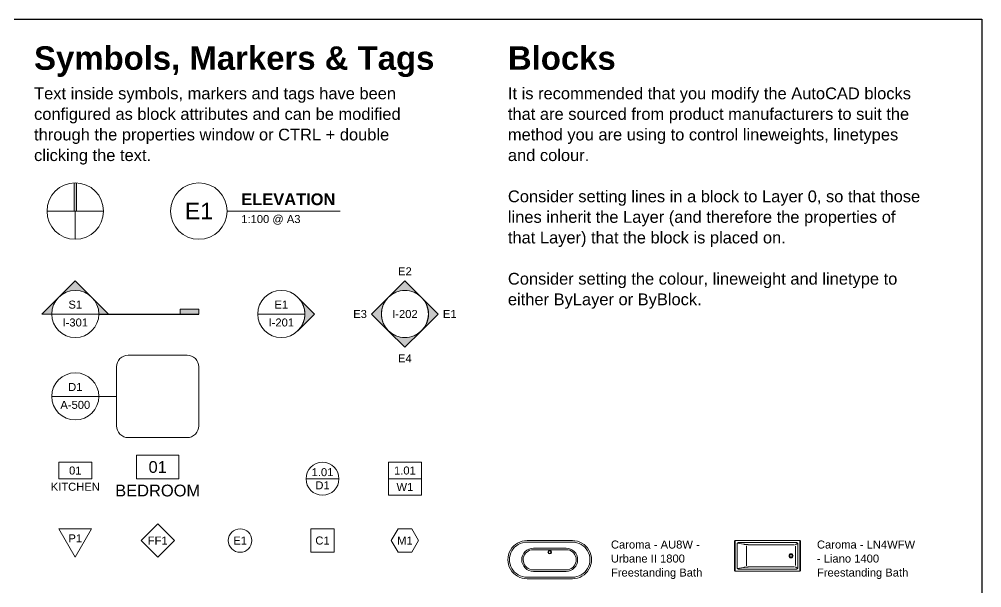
# Model space of a CAD drawing. Header units: millimetres. Extents: x 6670 to 127750, y 41694 to 79093.
# Drawn here: x 65311 to 85751, y 57315 to 69393 of the extents above; entities that cross this region are included whole.
import ezdxf
from ezdxf.enums import TextEntityAlignment as Align

# ---------------------------------------------------------------- set-up
doc = ezdxf.new("R2010")
doc.units = ezdxf.units.MM
doc.header["$LTSCALE"] = 1000
doc.linetypes.add('DASHDOTX2', pattern=[50.8, 25.4, -12.7, 0, -12.7])
for name, color, linetype, lineweight in [('I-E_40_15-FIXTURES', 8, 'Continuous', 13), ('I-Z_10_00-TITLEBLOCK', 7, 'Continuous', 13), ('I-Z_20_10_85-TAGS', 6, 'Continuous', 13), ('I-Z_20_10_90-TEXT', 7, 'Continuous', 13), ('I-Z_20_80_00-SYMBOLS', 7, 'Continuous', 13), ('I-Z_60_50_00-MARKERS', 4, 'Continuous', 13)]:
    doc.layers.add(name, color=color, linetype=linetype, lineweight=lineweight)
doc.styles.add('1.7mm REGULAR', font='HelveticaNowDisplay-Regular.ttf', dxfattribs={"height": 1.7})
doc.styles.add('1.7mm THIN', font='HelveticaNowDisplay-Thin.ttf', dxfattribs={"height": 1.7})
doc.styles.add('2.5mm BOLD', font='HelveticaNowDisplay-Bold.ttf', dxfattribs={"height": 2.5})
doc.styles.add('2.5mm REGULAR', font='HelveticaNowDisplay-Regular.ttf', dxfattribs={"height": 2.5})
doc.styles.add('2.5mm THIN', font='HelveticaNowDisplay-Thin.ttf', dxfattribs={"height": 2.5})
doc.styles.add('3.5mm REGULAR', font='HelveticaNowDisplay-Regular.ttf', dxfattribs={"height": 3.5})
doc.styles.add('5.0mm BOLD', font='HelveticaNowDisplay-Bold.ttf', dxfattribs={"height": 5})

# ---------------------------------------------------------------- blocks, each defined once
blk = doc.blocks.new('Liano 1400 FS Bath Plan')
for p, q in [((19, 0), (10, 0)), ((1380, 0), (19, 0)), ((1380, 0), (1390, 0)), ((0, -640), (0, -10)), ((193, -78), (66, -54)), ((1336, -54), (1298, -92)), ((1400, -10), (1400, -640)), ((193, -572), (66, -596)), ((1336, -596), (1298, -558)), ((19, -650), (10, -650)), ((1380, -650), (19, -650)), ((1380, -650), (1390, -650))]:
    blk.add_line(p, q)
for points in [[(11, -10), (11, -40), (11, -67), (11, -146), (11, -281), (11, -325)], [(1380, -2), (1301, -2), (1220, -2), (1072, -2), (672, -2), (192, -2), (73, -2), (20, -2)], [(54, -74), (54, -74), (54, -73), (54, -72), (54, -72), (54, -71), (54, -70), (54, -69), (55, -69), (55, -68), (55, -67), (55, -67), (55, -66), (55, -65), (56, -65), (56, -64), (56, -63), (56, -63), (57, -62), (57, -62), (57, -61), (58, -61), (58, -60), (58, -59), (58, -59), (59, -58), (59, -58), (60, -57), (60, -57), (61, -56), (61, -55), (61, -55), (62, -54), (62, -54), (63, -53), (63, -53), (64, -52), (65, -52), (65, -51), (66, -51), (66, -50), (67, -50), (68, -50), (68, -49), (69, -49), (69, -48), (70, -48), (71, -48), (71, -47), (72, -47), (73, -47), (73, -47), (74, -46), (74, -46), (75, -46), (75, -46), (76, -45), (77, -45), (78, -45), (78, -45), (79, -45), (80, -44), (81, -44), (82, -44), (82, -44), (83, -44), (84, -44), (85, -44), (86, -44), (86, -44), (87, -44), (88, -44), (88, -44), (89, -44)], [(54, -325), (54, -120), (54, -74)], [(89, -44), (185, -44), (663, -44), (1181, -44), (1314, -44)], [(357, -89), (349, -89), (342, -89), (337, -89), (332, -89), (326, -89), (320, -89), (314, -89), (306, -88), (298, -88), (290, -88), (282, -87), (274, -87), (267, -86), (259, -85), (252, -85), (245, -84), (240, -84), (236, -83), (231, -83), (227, -82), (219, -81), (213, -81), (206, -80), (203, -79), (200, -79), (197, -78), (193, -78)], [(1270, -92), (1109, -92), (994, -92), (798, -91), (562, -90), (370, -90), (357, -89)], [(1298, -120), (1298, -160), (1297, -203), (1297, -235), (1297, -249), (1297, -271), (1297, -296), (1298, -325)], [(1314, -44), (1315, -44), (1316, -44), (1317, -44), (1317, -44), (1318, -44), (1319, -44), (1320, -44), (1320, -44), (1321, -44), (1322, -44), (1323, -45), (1323, -45), (1324, -45), (1324, -45), (1325, -45), (1325, -45), (1326, -46), (1326, -46), (1327, -46), (1327, -46), (1328, -46), (1328, -47), (1329, -47), (1329, -47), (1330, -48), (1331, -48), (1331, -48), (1332, -49), (1332, -49), (1333, -49), (1334, -50), (1334, -50), (1335, -51), (1335, -51), (1336, -52), (1336, -52), (1337, -53), (1337, -53), (1338, -54), (1338, -54), (1339, -55), (1339, -55), (1340, -56), (1340, -57), (1341, -57), (1341, -58), (1342, -58), (1342, -59), (1342, -60), (1343, -60), (1343, -61), (1343, -62), (1344, -62), (1344, -63), (1344, -64), (1344, -64), (1345, -65), (1345, -66), (1345, -66), (1345, -67), (1346, -68), (1346, -68), (1346, -69), (1346, -70), (1346, -71), (1346, -71), (1346, -72), (1346, -73), (1346, -74), (1346, -74), (1346, -75), (1346, -76)], [(1346, -76), (1346, -146), (1346, -325)], [(1388, -325), (1388, -167), (1388, -81), (1388, -47), (1388, -12), (1388, -10)], [(11, -640), (11, -610), (11, -583), (11, -504), (11, -369), (11, -325)], [(54, -325), (54, -530), (54, -576)], [(1298, -530), (1298, -490), (1297, -447), (1297, -415), (1297, -401), (1297, -379), (1297, -354), (1298, -325)], [(1346, -574), (1346, -504), (1346, -325)], [(1388, -325), (1388, -483), (1388, -569), (1388, -603), (1388, -638), (1388, -640)], [(54, -576), (54, -576), (54, -577), (54, -578), (54, -578), (54, -579), (54, -580), (54, -581), (55, -581), (55, -582), (55, -583), (55, -583), (55, -584), (55, -585), (56, -585), (56, -586), (56, -587), (56, -587), (57, -588), (57, -588), (57, -589), (58, -589), (58, -590), (58, -591), (58, -591), (59, -592), (59, -592), (60, -593), (60, -593), (61, -594), (61, -595), (61, -595), (62, -596), (62, -596), (63, -597), (63, -597), (64, -598), (65, -598), (65, -599), (66, -599), (66, -600), (67, -600), (68, -600), (68, -601), (69, -601), (69, -602), (70, -602), (71, -602), (71, -603), (72, -603), (73, -603), (73, -603), (74, -604), (74, -604), (75, -604), (75, -604), (76, -605), (77, -605), (78, -605), (78, -605), (79, -605), (80, -606), (81, -606), (82, -606), (82, -606), (83, -606), (84, -606), (85, -606), (86, -606), (86, -606), (87, -606), (88, -606), (88, -606), (89, -606)], [(89, -606), (185, -606), (663, -606), (1181, -606), (1314, -606)], [(357, -561), (349, -561), (342, -561), (337, -561), (332, -561), (326, -561), (320, -561), (314, -561), (306, -562), (298, -562), (290, -562), (282, -563), (274, -563), (267, -564), (259, -565), (252, -565), (245, -566), (240, -566), (236, -567), (231, -567), (227, -568), (219, -569), (213, -569), (206, -570), (203, -571), (200, -571), (197, -572), (193, -572)], [(1270, -558), (1109, -558), (994, -558), (798, -559), (562, -560), (370, -560), (357, -561)], [(1314, -606), (1315, -606), (1316, -606), (1317, -606), (1317, -606), (1318, -606), (1319, -606), (1320, -606), (1320, -606), (1321, -606), (1322, -606), (1323, -605), (1323, -605), (1324, -605), (1324, -605), (1325, -605), (1325, -605), (1326, -604), (1326, -604), (1327, -604), (1327, -604), (1328, -604), (1328, -603), (1329, -603), (1329, -603), (1330, -602), (1331, -602), (1331, -602), (1332, -601), (1332, -601), (1333, -601), (1334, -600), (1334, -600), (1335, -599), (1335, -599), (1336, -598), (1336, -598), (1337, -597), (1337, -597), (1338, -596), (1338, -596), (1339, -595), (1339, -595), (1340, -594), (1340, -593), (1341, -593), (1341, -592), (1342, -592), (1342, -591), (1342, -590), (1343, -590), (1343, -589), (1343, -588), (1344, -588), (1344, -587), (1344, -586), (1344, -586), (1345, -585), (1345, -584), (1345, -584), (1345, -583), (1346, -582), (1346, -582), (1346, -581), (1346, -580), (1346, -579), (1346, -579), (1346, -578), (1346, -577), (1346, -576), (1346, -576), (1346, -575), (1346, -574)], [(1380, -648), (1301, -648), (1220, -648), (1072, -648), (672, -648), (192, -648), (73, -648), (20, -648)]]:
    blk.add_lwpolyline(points)
blk.add_circle((1200, -325), 26)
for centre, radius, start, end in [((10, -10), 10, 90, 180), ((20, -10), 8.19, 89.7872, 180.4513), ((-42861, -326), 43116, 0.0011, 0.287), ((1380, -10), 8.19, 359.5493, 90.2088), ((1390, -10), 10, 360, 90), ((-42861, -324), 43116, 359.713, 359.9989), ((1200, -325), 42.9, 360, 180), ((1200, -325), 42.9, 180, 0), ((1200, -325), 39.9, 360, 180), ((1200, -325), 39.9, 180, 0), ((10, -640), 10, 180, 270), ((20, -640), 8.19, 179.5487, 270.2128), ((1380, -640), 8.19, 269.7912, 0.4507), ((1390, -640), 10, 270, 0)]:
    blk.add_arc(centre, radius, start, end)
blk = doc.blocks.new('Aura Freestanding Bath Plan')
at = {"color": 0, "linetype": 'ByBlock', "lineweight": -2, "ltscale": 0.01, "transparency": 16777216}
for p, q in [((1277, -195), (498, -195)), ((541, -161), (1234, -161)), ((1276, -621), (499, -621)), ((1234, -655), (541, -655))]:
    blk.add_line(p, q, dxfattribs=at)
for points in [[(1369, -813, 1.000165), (1369, 0), (406, 0, 1.000171), (406, -813)], [(1369, -780, 1.000167), (1369, -33), (406, -33, 1.000171), (406, -780)]]:
    blk.add_lwpolyline(points, format="xyb", close=True, dxfattribs=at)
for radius in [38.2, 26]:
    blk.add_circle((888, -247), radius, dxfattribs=at)
for centre, radius, start, end in [((541, -408), 247, 90, 270), ((541, -408), 217, 101.4738, 258.8388), ((1234, -408), 247, 270, 90), ((1234, -408), 217, 281.1612, 78.5262)]:
    blk.add_arc(centre, radius, start, end, dxfattribs=at)
blk = doc.blocks.new('ANNO_NORTH_POINT')
at = {"lineweight": -3, "transparency": 33554687}
h = blk.add_hatch(color=256, dxfattribs=at)
h.dxf.hatch_style = 1
h.paths.add_polyline_path([(0.25, 5.99, 0.020842), (-0.25, 5.99), (-0.25, 0), (0.25, 0)])
at = {"lineweight": 13}
for p, q in [((-0.25, 5.99), (-0.25, 0)), ((0.25, 5.99), (0.25, 0)), ((6, 0), (-6, 0)), ((0, 0), (0, -6)), ((-0.25, -5.99), (-0.25, -6)), ((0.25, -5.99), (0.25, -6))]:
    blk.add_line(p, q, dxfattribs=at)
at = {"lineweight": 18}
blk.add_circle((0, 0), 6, dxfattribs=at)
blk = doc.blocks.new('ANNO_TAG_DOOR')
at = {"lineweight": 13}
blk.add_line((-3.5, 0), (3.5, 0), dxfattribs=at)
at = {"lineweight": 18}
blk.add_circle((0, 0), 3.5, dxfattribs=at)
at = {"lineweight": -3}
for tag, style, p in [('DOORNUMBER', '1.7mm THIN', (0, 1.4)), ('DOORTYPE', '1.7mm REGULAR', (0, -1.4))]:
    blk.add_attdef(tag, text='', height=1.7, dxfattribs=dict(at, style=style)).set_placement(p, align=Align.MIDDLE_CENTER)
blk = doc.blocks.new('ANNO_TAG_WINDOW')
at = {"lineweight": 13}
blk.add_line((-3.5, 0), (3.5, 0), dxfattribs=at)
at = {"lineweight": 18}
blk.add_lwpolyline([(-3.5, 3.5), (3.5, 3.5), (3.5, -3.5), (-3.5, -3.5)], close=True, dxfattribs=at)
at = {"lineweight": -3}
for tag, style, p in [('WINDOWNUMBER', '1.7mm THIN', (0, 1.75)), ('WINDOWTYPE', '1.7mm REGULAR', (0, -1.75))]:
    blk.add_attdef(tag, text='', height=1.7, dxfattribs=dict(at, style=style)).set_placement(p, align=Align.MIDDLE_CENTER)
blk = doc.blocks.new('*U46')
at = {"lineweight": -3, "transparency": 33554687}
h = blk.add_hatch(color=256, dxfattribs=at)
h.dxf.hatch_style = 1
h.paths.add_polyline_path([(3.54, -3.54), (7.07, 0), (3.54, 3.54, -0.414214)])
at = {"lineweight": 13}
blk.add_line((-5, 0), (5, 0), dxfattribs=at)
at = {"lineweight": 18}
blk.add_lwpolyline([(7.07, 0), (3.54, -3.54, 0.414214), (3.54, 3.54)], format="xyb", close=True, dxfattribs=at)
blk.add_circle((0, 0), 5, dxfattribs=at)
at = {"lineweight": -3}
for tag, style, p in [('DRAWINGNUMBER', '1.7mm THIN', (0, 2)), ('SHEETNUMBER', '1.7mm REGULAR', (0, -1.8))]:
    blk.add_attdef(tag, text='', height=1.7, dxfattribs=dict(at, style=style)).set_placement(p, align=Align.MIDDLE_CENTER)
blk = doc.blocks.new('*U82')
at = {"lineweight": -3, "transparency": 33554687}
h = blk.add_hatch(color=256, dxfattribs=at)
h.dxf.hatch_style = 1
h.paths.add_polyline_path([(-7.07, 0), (-5, 0, -0.198912), (-3.54, 3.54)])
h.paths.add_polyline_path([(3.54, 3.54), (0, 7.07), (-3.54, 3.54, -0.414214)])
h.paths.add_polyline_path([(3.54, 3.54, -0.198912), (5, 0), (7.07, 0)])
h = blk.add_hatch(color=256, dxfattribs=at)
h.dxf.hatch_style = 1
h.paths.add_polyline_path([(22.25, 1), (22.25, 0), (26.25, 0), (26.25, 1)])
at = {"lineweight": 13}
blk.add_line((-5, 0), (5, 0), dxfattribs=at)
at = {"lineweight": 25}
for p, q in [((5, 0), (8, 0)), ((21.25, 0), (26.25, 0))]:
    blk.add_line(p, q, dxfattribs=at)
at = {"linetype": 'DASHDOTX2', "lineweight": 25, "ltscale": 0.01}
blk.add_line((8, 0), (21.25, 0), dxfattribs=at)
at = {"lineweight": 18}
blk.add_lwpolyline([(0, 7.07), (7.07, 0), (5, 0, 1), (-5, 0), (-7.07, 0)], format="xyb", close=True, dxfattribs=at)
blk.add_lwpolyline([(26.25, 0), (22.25, 0), (22.25, 1), (26.25, 1)], close=True, dxfattribs=at)
blk.add_circle((0, 0), 5, dxfattribs=at)
at = {"lineweight": -3}
for tag, style, p in [('DRAWINGNUMBER', '1.7mm THIN', (0, 2)), ('SHEETNUMBER', '1.7mm REGULAR', (0, -1.8))]:
    blk.add_attdef(tag, text='', height=1.7, dxfattribs=dict(at, style=style)).set_placement(p, align=Align.MIDDLE_CENTER)
blk = doc.blocks.new('*U84')
at = {"lineweight": 18}
blk.add_line((6, 0), (30, 0), dxfattribs=at)
blk.add_circle((0, 0), 6, dxfattribs=at)
at = {"lineweight": -3, "style": '2.5mm BOLD', "flags": 8}
blk.add_attdef('DRAWINGLABEL', text='', height=2.5, dxfattribs=at).set_placement((9, 2.5), align=Align.MIDDLE_LEFT)
at = {"lineweight": -3, "style": '3.5mm REGULAR'}
blk.add_attdef('DRAWINGNUMBER', text='', height=3.5, dxfattribs=at).set_placement((0, 0), align=Align.MIDDLE_CENTER)
at = {"lineweight": -3, "style": '1.7mm THIN'}
blk.add_attdef('DRAWINGSCALE', text='', height=1.7, dxfattribs=at).set_placement((9, -1.7), align=Align.MIDDLE_LEFT)
blk = doc.blocks.new('*U74')
at = {"color": 0, "linetype": 'ByBlock', "lineweight": -2, "ltscale": 0.01, "transparency": 16777216}
blk.add_lwpolyline([(-625, 875), (625, 875, -0.414214), (875, 625), (875, -625, -0.414214), (625, -875), (-625, -875, -0.414214), (-875, -625), (-875, 625, -0.414214)], format="xyb", close=True, dxfattribs=at)
blk = doc.blocks.new('ANNO_ELEVATION_MARKER_MULTI')
at = {"transparency": 33554687}
h = blk.add_hatch(color=256, dxfattribs=at)
h.dxf.hatch_style = 1
h.paths.add_polyline_path([(3.54, 3.54), (0, 7.07), (-3.54, 3.54, -0.414214)])
h = blk.add_hatch(color=256, dxfattribs=at)
h.dxf.hatch_style = 1
h.paths.add_polyline_path([(-3.54, 3.54), (-7.07, 0), (-3.54, -3.54, -0.414214)])
h = blk.add_hatch(color=256, dxfattribs=at)
h.dxf.hatch_style = 1
h.paths.add_polyline_path([(3.54, -3.54), (7.07, 0), (3.54, 3.54, -0.414214)])
h = blk.add_hatch(color=256, dxfattribs=at)
h.dxf.hatch_style = 1
h.paths.add_polyline_path([(-3.54, -3.54), (0, -7.07), (3.54, -3.54, -0.414214)])
at = {"lineweight": 18}
for points in [[(0, 7.07), (3.54, 3.54, 0.414214), (-3.54, 3.54)], [(-7.07, 0), (-3.54, 3.54, 0.414214), (-3.54, -3.54)], [(7.07, 0), (3.54, -3.54, 0.414214), (3.54, 3.54)], [(0, -7.07), (-3.54, -3.54, 0.414214), (3.54, -3.54)]]:
    blk.add_lwpolyline(points, format="xyb", close=True, dxfattribs=at)
blk.add_circle((0, 0), 5, dxfattribs=at)
at = {"style": '1.7mm REGULAR'}
blk.add_attdef('ELEVATION2', text='', height=1.7, dxfattribs=at).set_placement((0, 7.71), align=Align.BOTTOM_CENTER)
blk.add_attdef('ELEVATION3', text='', height=1.7, dxfattribs=at).set_placement((-8.07, 0), align=Align.MIDDLE_RIGHT)
blk.add_attdef('SHEETNUMBER', text='', height=1.7, dxfattribs=at).set_placement((0, 0), align=Align.MIDDLE_CENTER)
blk.add_attdef('ELEVATION1', text='', height=1.7, dxfattribs=at).set_placement((8.07, 0), align=Align.MIDDLE_LEFT)
blk.add_attdef('ELEVATION4', text='', height=1.7, dxfattribs=at).set_placement((0, -8.57), align=Align.TOP_CENTER)
blk = doc.blocks.new('ANNO_TAG_ROOM')
at = {"lineweight": 18}
blk.add_lwpolyline([(-4.5, 5), (4.5, 5), (4.5, 0), (-4.5, 0)], close=True, dxfattribs=at)
for tag, style, p in [('ROOMNUMBER', '2.5mm THIN', (0, 2.5)), ('ROOMNAME', '2.5mm REGULAR', (0, -2.5))]:
    blk.add_attdef(tag, text='', height=2.5, dxfattribs=dict(style=style)).set_placement(p, align=Align.MIDDLE_CENTER)
blk = doc.blocks.new('ANNO_TAG_ROOM_SMALL')
at = {"lineweight": 18}
blk.add_lwpolyline([(-3.5, 3.5), (3.5, 3.5), (3.5, 0), (-3.5, 0)], close=True, dxfattribs=at)
for tag, style, p in [('ROOMNUMBER', '1.7mm THIN', (0, 1.75)), ('ROOMNAME', '1.7mm REGULAR', (0, -1.7))]:
    blk.add_attdef(tag, text='', height=1.7, dxfattribs=dict(style=style)).set_placement(p, align=Align.MIDDLE_CENTER)
blk = doc.blocks.new('ANNO_TAG_HEXAGON')
at = {"layer": 'I-Z_20_10_85-TAGS', "color": 0, "linetype": 'ByBlock', "lineweight": -2, "transparency": 16777216}
blk.add_lwpolyline([(-1.44, 5), (-2.89, 2.5), (-1.44, 0), (1.44, 0), (2.89, 2.5), (1.44, 5)], close=True, dxfattribs=at)
at = {"style": '1.7mm REGULAR'}
blk.add_attdef('TAG', text='', height=1.7, dxfattribs=at).set_placement((0, 2.5), align=Align.MIDDLE_CENTER)
blk = doc.blocks.new('ANNO_TAG_SQUARE')
at = {"layer": 'I-Z_20_10_85-TAGS', "color": 0, "linetype": 'ByBlock', "lineweight": -2, "transparency": 16777216}
blk.add_lwpolyline([(-2.5, 5), (2.5, 5), (2.5, 0), (-2.5, 0)], close=True, dxfattribs=at)
at = {"style": '1.7mm REGULAR'}
blk.add_attdef('TAG', text='', height=1.7, dxfattribs=at).set_placement((0, 2.5), align=Align.MIDDLE_CENTER)
blk = doc.blocks.new('ANNO_TAG_CIRCLE')
at = {"layer": 'I-Z_20_10_85-TAGS', "color": 0, "linetype": 'ByBlock', "lineweight": -2, "transparency": 16777216}
blk.add_circle((0, 2.5), 2.5, dxfattribs=at)
at = {"style": '1.7mm REGULAR'}
blk.add_attdef('TAG', text='', height=1.7, dxfattribs=at).set_placement((0, 2.5), align=Align.MIDDLE_CENTER)
blk = doc.blocks.new('ANNO_TAG_DIAMOND')
at = {"layer": 'I-Z_20_10_85-TAGS', "color": 0, "linetype": 'ByBlock', "lineweight": -2, "transparency": 16777216}
blk.add_lwpolyline([(0, 7.07), (-3.54, 3.54), (0, 0), (3.54, 3.54)], close=True, dxfattribs=at)
at = {"style": '1.7mm REGULAR'}
blk.add_attdef('TAG', text='', height=1.7, dxfattribs=at).set_placement((0, 3.54), align=Align.MIDDLE_CENTER)
blk = doc.blocks.new('ANNO_TAG_TRIANGLE')
at = {"layer": 'I-Z_20_10_85-TAGS', "color": 0, "linetype": 'ByBlock', "lineweight": -2, "transparency": 16777216}
blk.add_lwpolyline([(0, 0), (-3.46, 6), (3.46, 6)], close=True, dxfattribs=at)
at = {"style": '1.7mm REGULAR'}
blk.add_attdef('TAG', text='', height=1.7, dxfattribs=at).set_placement((0, 4), align=Align.MIDDLE_CENTER)
blk = doc.blocks.new('ANNO_REF_DRAWING')
at = {"lineweight": 13}
blk.add_line((-10, 0), (0, 0), dxfattribs=at)
at = {"lineweight": 18}
blk.add_circle((-5, 0), 5, dxfattribs=at)
at = {"lineweight": -3}
for tag, style, p in [('DRAWINGNUMBER', '1.7mm THIN', (-5, 2)), ('SHEETNUMBER', '1.7mm REGULAR', (-5, -1.8))]:
    blk.add_attdef(tag, text='', height=1.7, dxfattribs=dict(at, style=style)).set_placement(p, align=Align.MIDDLE_CENTER)

msp = doc.modelspace()

# ---------------------------------------------------------------- linework, layer by layer
msp.add_lwpolyline([(54251.2, 69393.4), (85750.8, 69393.4), (85750.8, 41693.7), (54251.2, 41693.7)], close=True)
at = {"layer": 'I-Z_60_50_00-MARKERS', "lineweight": 18}
msp.add_line((67375.8, 61381.2), (67000.8, 61381.2), dxfattribs=at)

# ---------------------------------------------------------------- block references
at = {"layer": 'I-E_40_15-FIXTURES'}
for name, p in [('Aura Freestanding Bath Plan', (75688.3, 58318.7)), ('Liano 1400 FS Bath Plan', (80500.8, 58318.7))]:
    msp.add_blockref(name, p, dxfattribs=at)
at = {"layer": 'I-Z_10_00-TITLEBLOCK'}
ref = msp.add_blockref('*U84', (69125.8, 65318.7), dxfattribs=dict(at, xscale=100, yscale=100, zscale=100))
ref.add_attrib('DRAWINGLABEL', 'ELEVATION', dxfattribs={"layer": '0', "lineweight": -3, "height": 250, "style": '2.5mm BOLD'}).set_placement((70025.8, 65568.7), align=Align.MIDDLE_LEFT)
ref.add_attrib('DRAWINGSCALE', '1:100 @ A3', dxfattribs={"layer": '0', "lineweight": -3, "height": 170, "style": '1.7mm THIN'}).set_placement((70025.8, 65148.7), align=Align.MIDDLE_LEFT)
ref.add_attrib('DRAWINGNUMBER', 'E1', dxfattribs={"layer": '0', "lineweight": -3, "height": 350, "style": '3.5mm REGULAR'}).set_placement((69125.8, 65318.7), align=Align.MIDDLE_CENTER)
at = {"layer": 'I-Z_20_10_85-TAGS', "xscale": 100, "yscale": 100, "zscale": 100}
for name, p, values in [('ANNO_TAG_ROOM', (68250.8, 59631.2), {'ROOMNUMBER': '01', 'ROOMNAME': 'BEDROOM'}), ('ANNO_TAG_ROOM_SMALL', (66500.8, 59631.2), {'ROOMNUMBER': '01', 'ROOMNAME': 'KITCHEN'}), ('ANNO_TAG_DOOR', (71750.8, 59631.2), {'DOORNUMBER': '1.01', 'DOORTYPE': 'D1'}), ('ANNO_TAG_WINDOW', (73500.8, 59631.2), {'WINDOWNUMBER': '1.01', 'WINDOWTYPE': 'W1'}), ('ANNO_TAG_DIAMOND', (68250.8, 57965.1), {'TAG': 'FF1'}), ('ANNO_TAG_TRIANGLE', (66500.8, 57965.1), {'TAG': 'P1'}), ('ANNO_TAG_CIRCLE', (70000.8, 58068.7), {'TAG': 'E1'}), ('ANNO_TAG_SQUARE', (71750.8, 58068.7), {'TAG': 'C1'}), ('ANNO_TAG_HEXAGON', (73500.8, 58068.7), {'TAG': 'M1'})]:
    msp.add_blockref(name, p, dxfattribs=at).add_auto_attribs(values)
at = {"layer": 'I-Z_20_80_00-SYMBOLS', "xscale": 100, "yscale": 100, "zscale": 100}
msp.add_blockref('ANNO_NORTH_POINT', (66500.8, 65318.7), dxfattribs=at)
at = {"layer": 'I-Z_60_50_00-MARKERS', "xscale": 100, "yscale": 100, "zscale": 100}
for name, p, values in [('ANNO_ELEVATION_MARKER_MULTI', (73500.8, 63131.2), {'SHEETNUMBER': 'I-202', 'ELEVATION1': 'E1', 'ELEVATION2': 'E2', 'ELEVATION3': 'E3', 'ELEVATION4': 'E4'}), ('*U82', (66500.8, 63131.2), {'DRAWINGNUMBER': 'S1', 'SHEETNUMBER': 'I-301'}), ('*U46', (70875.8, 63131.2), {'DRAWINGNUMBER': 'E1', 'SHEETNUMBER': 'I-201'}), ('ANNO_REF_DRAWING', (67000.8, 61381.2), {'DRAWINGNUMBER': 'D1', 'SHEETNUMBER': 'A-500'})]:
    msp.add_blockref(name, p, dxfattribs=at).add_auto_attribs(values)
at = {"layer": 'I-Z_60_50_00-MARKERS'}
msp.add_blockref('*U74', (68250.8, 61381.2), dxfattribs=at)

# ---------------------------------------------------------------- texts
at = {"width": 8750, "attachment_point": 1, "line_spacing_factor": 1.05}
for s, insert, char_height, style in [('Symbols, Markers & Tags', (65625.8, 68818.7), 500, '5.0mm BOLD'), ('Blocks', (75688.3, 68818.7), 500, '5.0mm BOLD'), ('Text inside symbols, markers and tags have been configured as block attributes and can be modified through the properties window or CTRL + double clicking the text.', (65625.8, 67943.7), 250, '2.5mm REGULAR'), ('It is recommended that you modify the AutoCAD blocks that are sourced from product manufacturers to suit the method you are using to control lineweights, linetypes and colour.\\P\\PConsider setting lines in a block to Layer 0, so that those lines inherit the Layer (and therefore the properties of that Layer) that the block is placed on.\\P\\PConsider setting the colour, lineweight and linetype to either ByLayer or ByBlock.', (75688.3, 67943.7), 250, '2.5mm REGULAR')]:
    msp.add_mtext(s, dxfattribs=dict(at, insert=insert, char_height=char_height, style=style))
at = {"layer": 'I-Z_20_10_90-TEXT', "char_height": 170, "width": 2187.5, "attachment_point": 1, "line_spacing_factor": 1.05, "style": '1.7mm THIN'}
for s, insert in [('Caroma - AU8W - Urbane II 1800 Freestanding Bath', (77875.8, 58318.7)), ('Caroma - LN4WFW - Liano 1400 Freestanding Bath', (82250.8, 58318.7))]:
    msp.add_mtext(s, dxfattribs=dict(at, insert=insert))

doc.saveas('drawing.dxf')
